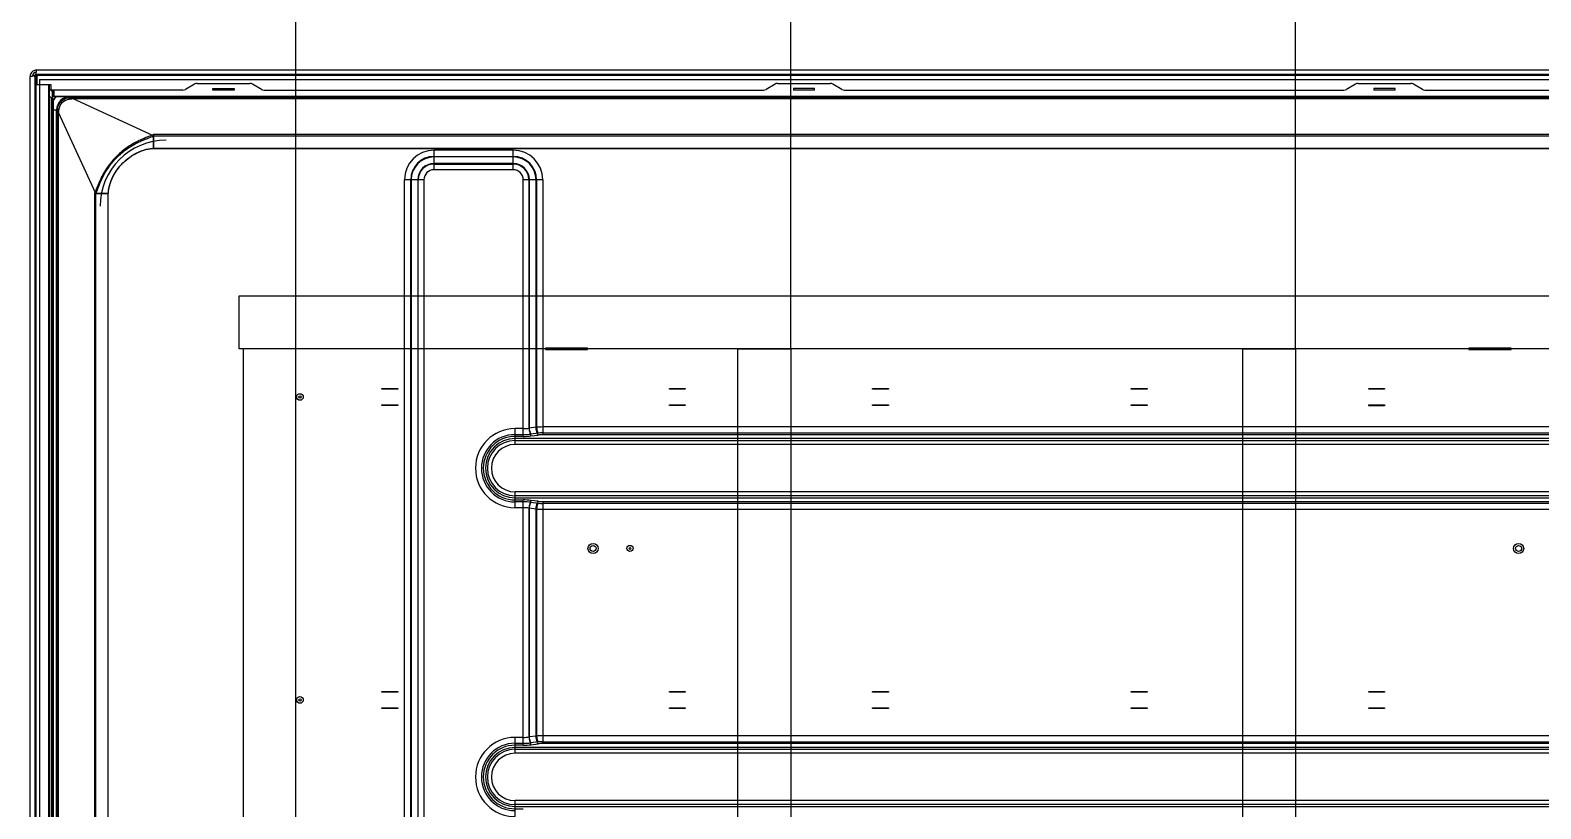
# Model space of a CAD drawing. Header units: inches. Extents: x 67335 to 69337, y -6743 to -3973.
# Drawn here: x 67597 to 68170, y -4930 to -4635 of the extents above; entities that cross this region are included whole.
import ezdxf

# ---------------------------------------------------------------- set-up
doc = ezdxf.new("R2010")
doc.units = ezdxf.units.IN
doc.header["$LTSCALE"] = 2.574606
doc.header["$MEASUREMENT"] = 0
doc.layers.get('0').update_dxf_attribs({"linetype": 'CONTINUOUS'})
doc.layers.add('02___PRT_ALL_AXES', color=7, linetype='CONTINUOUS')

msp = doc.modelspace()

# ---------------------------------------------------------------- linework, layer by layer
at = {"color": 7}
for p, q in [((67697.99, -4755.99), (67697.99, -4328.85)), ((67885.54, -4755.99), (67885.54, -4361.87)), ((68076.83, -4755.99), (68076.83, -4395.81))]:
    msp.add_line(p, q, dxfattribs=at)
at = {"color": 7, "linetype": 'Continuous'}
for p, q in [((67599.4, -4653.14), (67599.4, -5474.66)), ((67599.8, -4653.14), (67599.4, -4653.14)), ((67599.6, -4656.04), (67599.6, -4653.14)), ((67599.8, -4653.14), (67599.8, -4656.04)), ((67600.4, -4652.14), (67600.4, -4652.54)), ((67600.4, -4652.34), (69040.68, -4652.34)), ((69040.68, -4652.54), (67600.4, -4652.54)), ((67600.8, -4654.04), (67600.8, -5474.66)), ((67600.8, -4654.04), (69040.28, -4654.04)), ((67605.2, -4656.04), (67598.99, -4656.04)), ((67599.2, -5474.66), (67599.2, -4656.04)), ((67604.3, -5474.66), (67604.3, -4656.04)), ((67604.5, -4656.04), (67604.5, -5474.66)), ((67655.17, -4658.04), (67604.5, -4658.04)), ((67605.51, -4658.62), (67605.18, -4658.05)), ((67605.2, -4658.04), (67605.2, -4656.04)), ((67605.6, -4658.04), (67605.6, -4660.34)), ((67605.73, -4658.04), (67605.73, -4660.34)), ((67606.42, -4660.34), (67606.42, -4658.04)), ((67659.57, -4655.81), (67656.17, -4657.77)), ((67660.57, -4655.54), (67680.5, -4655.54)), ((67666.54, -4658.14), (67666.54, -4657.44)), ((67666.54, -4657.44), (67674.54, -4657.44)), ((67674.54, -4658.14), (67666.54, -4658.14)), ((67674.54, -4657.44), (67674.54, -4658.14)), ((67684.9, -4657.77), (67681.5, -4655.81)), ((67685.9, -4658.04), (67875.17, -4658.04)), ((67879.57, -4655.81), (67876.17, -4657.77)), ((67880.57, -4655.54), (67900.5, -4655.54)), ((67886.54, -4657.44), (67886.54, -4658.14)), ((67894.54, -4657.44), (67886.54, -4657.44)), ((67894.54, -4658.14), (67886.54, -4658.14)), ((67894.54, -4658.14), (67894.54, -4657.44)), ((67904.9, -4657.77), (67901.5, -4655.81)), ((67905.9, -4658.04), (68095.17, -4658.04)), ((68099.57, -4655.81), (68096.17, -4657.77)), ((68100.57, -4655.54), (68120.5, -4655.54)), ((68106.54, -4657.44), (68106.54, -4658.14)), ((68114.54, -4657.44), (68106.54, -4657.44)), ((68114.54, -4658.14), (68106.54, -4658.14)), ((68114.54, -4658.14), (68114.54, -4657.44)), ((68124.9, -4657.77), (68121.5, -4655.81)), ((68125.9, -4658.04), (68305.17, -4658.04)), ((67606, -4661.31), (67604.5, -4660.44)), ((67605.37, -5474.66), (67605.37, -4660.95)), ((67605.58, -4661.07), (67605.58, -5474.66)), ((67605.6, -4660.34), (69035.48, -4660.34)), ((67605.91, -5474.66), (67605.91, -4661.26)), ((67606, -4665.54), (67607.7, -4665.54)), ((67606.46, -4660.54), (67606.46, -4660.34)), ((67607.3, -5462.65), (67607.3, -4665.54)), ((67612.3, -4660.55), (67612.3, -4660.94)), ((67613.27, -4661.3), (67613.27, -4660.97)), ((67613.27, -4660.97), (69027.8, -4660.97)), ((67644.01, -4675.41), (67613.27, -4661.3)), ((67613.27, -4661.3), (69027.8, -4661.3)), ((67607.72, -5452.2), (67607.72, -4666.51)), ((67608.06, -4666.51), (67607.72, -4666.51)), ((67608.06, -5452.2), (67608.06, -4666.51)), ((67622.17, -4697.25), (67608.06, -4666.51)), ((67644.01, -4680.15), (67644.01, -4675.41)), ((67644.01, -4675.41), (68997.06, -4675.41)), ((67644.01, -4680.15), (68997.06, -4680.15)), ((67780.34, -4680.86), (67750.34, -4680.86)), ((67780.34, -4683.38), (67750.34, -4683.38)), ((67750.34, -4686.08), (67780.34, -4686.08)), ((67622.17, -5446.03), (67622.17, -4697.25)), ((67626.9, -4697.25), (67622.17, -4697.25)), ((67626.9, -5446.14), (67626.9, -4697.25))]:
    msp.add_line(p, q, dxfattribs=at)
at = {"color": 5, "linetype": 'Continuous'}
for p, q in [((67605.8, -4660.54), (69035.28, -4660.54)), ((67606, -4661.31), (67606, -5474.66))]:
    msp.add_line(p, q, dxfattribs=at)
at = {"linetype": 'Continuous'}
for p, q in [((67644.01, -4674.84), (67644.01, -4680.15)), ((68997.06, -4674.84), (67644.01, -4674.84)), ((67644.01, -4675.41), (68997.06, -4675.41)), ((68997.06, -4680.15), (67644.01, -4680.15)), ((67750.34, -4688.22), (67750.34, -4680.86)), ((67780.34, -4680.86), (67750.34, -4680.86)), ((67780.34, -4688.22), (67780.34, -4680.86)), ((67750.34, -4683.19), (67780.34, -4683.19)), ((67780.34, -4683.38), (67750.34, -4683.38)), ((67780.34, -4685.89), (67750.34, -4685.89)), ((67750.34, -4686.08), (67780.34, -4686.08)), ((67780.34, -4688.22), (67750.34, -4688.22)), ((67739.15, -5212.06), (67739.15, -4692.04)), ((67746.52, -4692.04), (67739.15, -4692.04)), ((67741.49, -5064.69), (67741.49, -4692.04)), ((67741.67, -4692.04), (67741.67, -5065.35)), ((67744.19, -4692.04), (67744.19, -5061.74)), ((67744.37, -5062.1), (67744.37, -4692.04)), ((67746.52, -4692.04), (67746.52, -5060.95)), ((67784.15, -4789.25), (67784.15, -4692.04)), ((67791.52, -4692.04), (67784.15, -4692.04)), ((67786.3, -4692.04), (67786.3, -4786.14)), ((67786.49, -4786.14), (67786.49, -4692.04)), ((67789, -4785.81), (67789, -4692.04)), ((67789.19, -4692.04), (67789.19, -4785.81)), ((67791.52, -4692.04), (67791.52, -4788.64)), ((67621.6, -4697.25), (67621.6, -5446.03)), ((67621.6, -4697.25), (67626.9, -4697.25)), ((67622.17, -5446.03), (67622.17, -4697.25)), ((67626.9, -5446.83), (67626.9, -4697.25)), ((67730.56, -4771.33), (67730.56, -4771.13)), ((67730.56, -4771.13), (67736.56, -4771.13)), ((67736.56, -4771.33), (67730.56, -4771.33)), ((67736.56, -4771.13), (67736.56, -4771.33)), ((67839.56, -4771.33), (67839.56, -4771.13)), ((67839.56, -4771.13), (67845.56, -4771.13)), ((67845.56, -4771.33), (67839.56, -4771.33)), ((67845.56, -4771.13), (67845.56, -4771.33)), ((67916.56, -4771.33), (67916.56, -4771.13)), ((67916.56, -4771.13), (67922.56, -4771.13)), ((67922.56, -4771.33), (67916.56, -4771.33)), ((67922.56, -4771.13), (67922.56, -4771.33)), ((68014.56, -4771.33), (68014.56, -4771.13)), ((68014.56, -4771.13), (68020.56, -4771.13)), ((68020.56, -4771.33), (68014.56, -4771.33)), ((68020.56, -4771.13), (68020.56, -4771.33)), ((68104.56, -4771.43), (68104.56, -4771.13)), ((68104.56, -4771.13), (68110.56, -4771.13)), ((68110.56, -4771.43), (68104.56, -4771.43)), ((68110.56, -4771.13), (68110.56, -4771.43)), ((67730.56, -4777.53), (67730.56, -4777.33)), ((67730.56, -4777.33), (67736.56, -4777.33)), ((67736.56, -4777.53), (67730.56, -4777.53)), ((67736.56, -4777.33), (67736.56, -4777.53)), ((67839.56, -4777.53), (67839.56, -4777.33)), ((67839.56, -4777.33), (67845.56, -4777.33)), ((67845.56, -4777.53), (67839.56, -4777.53)), ((67845.56, -4777.33), (67845.56, -4777.53)), ((67916.56, -4777.53), (67916.56, -4777.33)), ((67916.56, -4777.33), (67922.56, -4777.33)), ((67922.56, -4777.53), (67916.56, -4777.53)), ((67922.56, -4777.33), (67922.56, -4777.53)), ((68014.56, -4777.53), (68014.56, -4777.33)), ((68014.56, -4777.33), (68020.56, -4777.33)), ((68020.56, -4777.53), (68014.56, -4777.53)), ((68020.56, -4777.33), (68020.56, -4777.53)), ((68104.56, -4777.63), (68104.56, -4777.33)), ((68104.56, -4777.33), (68110.56, -4777.33)), ((68110.56, -4777.63), (68104.56, -4777.63)), ((68110.56, -4777.33), (68110.56, -4777.63)), ((67789.19, -4785.81), (67786.3, -4786.14)), ((68849.55, -4785.7), (67791.52, -4785.7)), ((67781.04, -4792.33), (67781.04, -4786.31)), ((67784.15, -4786.31), (67781.04, -4786.31)), ((67781.04, -4788.54), (67784.15, -4788.54)), ((67784.15, -4789.25), (67781.04, -4789.25)), ((68860.04, -4790.1), (67781.04, -4790.1)), ((67781.04, -4790.82), (68860.04, -4790.82)), ((67789.77, -4788.03), (67787.07, -4788.36)), ((67787.07, -4789.08), (67789.77, -4788.75)), ((67791.52, -4787.93), (68849.55, -4787.93)), ((68849.55, -4788.64), (67791.52, -4788.64)), ((68860.04, -4792.33), (67781.04, -4792.33)), ((67781.04, -4816.29), (67781.04, -4810.27)), ((68860.04, -4810.27), (67781.04, -4810.27)), ((68860.04, -4811.78), (67781.04, -4811.78)), ((67781.04, -4812.5), (68860.04, -4812.5)), ((67781.04, -4813.35), (67784.15, -4813.35)), ((67784.15, -4814.06), (67781.04, -4814.06)), ((67784.15, -4906.25), (67784.15, -4813.35)), ((67789.77, -4813.85), (67787.07, -4813.52)), ((67787.07, -4814.24), (67789.77, -4814.57)), ((67791.52, -4813.96), (67791.52, -4905.64)), ((67791.52, -4813.96), (68849.55, -4813.96)), ((68849.55, -4814.67), (67791.52, -4814.67)), ((67784.15, -4816.29), (67781.04, -4816.29)), ((67786.3, -4816.46), (67786.3, -4903.14)), ((67789.19, -4816.79), (67786.3, -4816.46)), ((67786.49, -4903.14), (67786.49, -4816.46)), ((67789, -4902.81), (67789, -4816.79)), ((67789.19, -4816.79), (67789.19, -4902.81)), ((68849.55, -4816.9), (67791.52, -4816.9)), ((67730.56, -4886.11), (67730.56, -4885.91)), ((67730.56, -4885.91), (67736.56, -4885.91)), ((67736.56, -4886.11), (67730.56, -4886.11)), ((67736.56, -4885.91), (67736.56, -4886.11)), ((67839.56, -4886.11), (67839.56, -4885.91)), ((67839.56, -4885.91), (67845.56, -4885.91)), ((67845.56, -4886.11), (67839.56, -4886.11)), ((67845.56, -4885.91), (67845.56, -4886.11)), ((67916.56, -4886.11), (67916.56, -4885.91)), ((67916.56, -4885.91), (67922.56, -4885.91)), ((67922.56, -4886.11), (67916.56, -4886.11)), ((67922.56, -4885.91), (67922.56, -4886.11)), ((68014.56, -4886.11), (68014.56, -4885.91)), ((68014.56, -4885.91), (68020.56, -4885.91)), ((68020.56, -4886.11), (68014.56, -4886.11)), ((68020.56, -4885.91), (68020.56, -4886.11)), ((68104.56, -4886.21), (68104.56, -4885.91)), ((68104.56, -4885.91), (68110.56, -4885.91)), ((68110.56, -4886.21), (68104.56, -4886.21)), ((68110.56, -4885.91), (68110.56, -4886.21)), ((67730.56, -4892.31), (67730.56, -4892.11)), ((67730.56, -4892.11), (67736.56, -4892.11)), ((67736.56, -4892.31), (67730.56, -4892.31)), ((67736.56, -4892.11), (67736.56, -4892.31)), ((67839.56, -4892.31), (67839.56, -4892.11)), ((67839.56, -4892.11), (67845.56, -4892.11)), ((67845.56, -4892.31), (67839.56, -4892.31)), ((67845.56, -4892.11), (67845.56, -4892.31)), ((67916.56, -4892.31), (67916.56, -4892.11)), ((67916.56, -4892.11), (67922.56, -4892.11)), ((67922.56, -4892.31), (67916.56, -4892.31)), ((67922.56, -4892.11), (67922.56, -4892.31)), ((68014.56, -4892.31), (68014.56, -4892.11)), ((68014.56, -4892.11), (68020.56, -4892.11)), ((68020.56, -4892.31), (68014.56, -4892.31)), ((68020.56, -4892.11), (68020.56, -4892.31)), ((68104.56, -4892.41), (68104.56, -4892.11)), ((68104.56, -4892.11), (68110.56, -4892.11)), ((68110.56, -4892.41), (68104.56, -4892.41)), ((68110.56, -4892.11), (68110.56, -4892.41)), ((67781.04, -4909.33), (67781.04, -4903.31)), ((67784.15, -4903.31), (67781.04, -4903.31)), ((67781.04, -4905.54), (67784.15, -4905.54)), ((67784.15, -4906.25), (67781.04, -4906.25)), ((67789.19, -4902.81), (67786.3, -4903.14)), ((67789.77, -4905.03), (67787.07, -4905.36)), ((67787.07, -4906.08), (67789.77, -4905.75)), ((68849.55, -4902.7), (67791.52, -4902.7)), ((67791.52, -4904.93), (68849.55, -4904.93)), ((68849.55, -4905.64), (67791.52, -4905.64)), ((68860.04, -4907.1), (67781.04, -4907.1)), ((67781.04, -4907.82), (68860.04, -4907.82)), ((68860.04, -4909.33), (67781.04, -4909.33)), ((67781.04, -4933.29), (67781.04, -4927.27)), ((68860.04, -4927.27), (67781.04, -4927.27)), ((68860.04, -4928.78), (67781.04, -4928.78)), ((67781.04, -4929.5), (68860.04, -4929.5)), ((67781.04, -4930.35), (67784.15, -4930.35))]:
    msp.add_line(p, q, dxfattribs=at)
at = {"color": 1}
for p, q in [((67676.54, -4756.05), (67676.54, -4736.05)), ((67676.54, -4736.05), (68960.54, -4736.05)), ((68960.54, -4756.05), (67676.54, -4756.05)), ((67697.99, -4756.05), (67677.99, -4756.05)), ((67677.99, -4756.05), (67677.99, -5388.03)), ((67697.99, -5388.03), (67697.99, -4756.05)), ((67865.54, -4756.05), (67885.54, -4756.05)), ((67865.54, -5359.57), (67865.54, -4756.05)), ((67885.54, -4756.05), (67885.54, -5359.57)), ((68056.83, -4756.05), (68076.83, -4756.05)), ((68056.83, -5359.57), (68056.83, -4756.05)), ((68076.83, -4756.05), (68076.83, -5359.57))]:
    msp.add_line(p, q, dxfattribs=at)
at = {"color": 6, "linetype": 'Continuous'}
for p, q in [((67792.54, -4755.8), (67792.54, -4756.3)), ((67808.54, -4755.8), (67792.54, -4755.8)), ((67792.54, -4756.3), (67808.54, -4756.3)), ((67808.54, -4756.3), (67808.54, -4755.8)), ((68142.54, -4755.8), (68142.54, -4756.3)), ((68158.54, -4755.8), (68142.54, -4755.8)), ((68142.54, -4756.3), (68158.54, -4756.3)), ((68158.54, -4756.3), (68158.54, -4755.8))]:
    msp.add_line(p, q, dxfattribs=at)
at = {"linetype": 'Continuous'}
for centre, radius in [((67699.54, -4774.33), 1.25), ((67699.54, -4774.33), 0.45), ((67810.61, -4831.72), 1.93), ((67810.61, -4831.72), 1.13), ((67824.61, -4831.72), 1.15), ((67824.61, -4831.72), 0.35), ((68161.39, -4831.72), 1.93), ((68161.39, -4831.72), 1.13), ((67699.54, -4889.12), 1.25), ((67699.54, -4889.12), 0.45)]:
    msp.add_circle(centre, radius, dxfattribs=at)
at = {"color": 7, "linetype": 'Continuous'}
for centre, radius, start, end in [((67600.4, -4653.14), 1, 90, 180), ((67600.4, -4653.14), 0.8, 90, 180), ((67600.4, -4653.14), 0.6, 90, 180), ((67655.17, -4656.04), 2, 270, 300), ((67660.57, -4657.54), 2, 90, 120), ((67680.5, -4657.54), 2, 60, 90), ((67685.9, -4656.04), 2, 240, 270), ((67875.17, -4656.04), 2, 270, 300), ((67880.57, -4657.54), 2, 90, 120), ((67900.5, -4657.54), 2, 60, 90), ((67905.9, -4656.04), 2, 240, 270), ((68095.17, -4656.04), 2, 270, 300), ((68100.57, -4657.54), 2, 90, 120), ((68120.5, -4657.54), 2, 60, 90), ((68125.9, -4656.04), 2, 240, 270), ((67605.8, -4660.34), 0.2, 180, 270), ((67612.3, -4665.54), 7.26, 136.4127, 150.3162), ((67612.3, -4665.54), 4.99, 90, 180)]:
    msp.add_arc(centre, radius, start, end, dxfattribs=at)
at = {"linetype": 'Continuous'}
for centre, radius, start, end in [((67750.34, -4692.04), 11.18, 90, 180), ((67780.34, -4692.04), 11.18, 0, 90), ((67750.34, -4692.04), 8.85, 90, 180), ((67750.34, -4692.04), 8.66, 90, 180), ((67750.34, -4692.04), 6.15, 90, 180), ((67750.34, -4692.04), 5.96, 90, 180), ((67750.34, -4692.04), 3.82, 90, 180), ((67780.34, -4692.04), 8.85, 0, 90), ((67780.34, -4692.04), 8.66, 0, 90), ((67780.34, -4692.04), 6.15, 0, 90), ((67780.34, -4692.04), 5.96, 0, 90), ((67780.34, -4692.04), 3.82, 0.0007, 90), ((67791.5, -4815.42), 29.72, 89.9633, 94.8287), ((67791.5, -4811.19), 25.49, 89.9607, 95.2143), ((67781.04, -4801.3), 14.99, 90, 270), ((67781.04, -4801.3), 12.76, 90, 270), ((67781.04, -4801.3), 12.05, 90, 270), ((67781.04, -4801.3), 11.2, 90, 270), ((67781.04, -4801.3), 10.48, 90, 270), ((67784.15, -4770.75), 15.56, 269.9971, 278.6221), ((67784.16, -4773.22), 13.09, 269.9645, 279.401), ((67784.16, -4764.34), 24.2, 269.9861, 276.9107), ((67784.16, -4765.03), 24.22, 269.9894, 276.9069), ((67791.51, -4802.3), 14.37, 89.9513, 96.9451), ((67791.51, -4803.15), 14.51, 89.9831, 96.9132), ((67781.04, -4801.3), 8.97, 90, 270), ((67784.17, -4837.3), 23.96, 83.0552, 90.0485), ((67784.17, -4838.04), 23.98, 83.0579, 90.0454), ((67791.51, -4799.56), 14.4, 263.0611, 270.0425), ((67791.52, -4800.14), 14.53, 263.0928, 270.0108), ((67784.16, -4831.72), 15.43, 81.3423, 90.0385), ((67784.16, -4829.38), 13.09, 80.599, 90.0355), ((67791.51, -4786.87), 30.02, 265.1963, 270.0116), ((67791.51, -4791.14), 25.76, 264.8133, 270.0117), ((67781.04, -4918.3), 14.99, 90, 270), ((67781.04, -4918.3), 12.76, 90, 270), ((67781.04, -4918.3), 12.05, 90, 270), ((67784.15, -4887.75), 15.56, 269.9971, 278.6221), ((67784.16, -4890.22), 13.09, 269.9645, 279.401), ((67784.16, -4881.34), 24.2, 269.9861, 276.9107), ((67784.16, -4882.03), 24.22, 269.9894, 276.9069), ((67791.5, -4932.42), 29.72, 89.9633, 94.8288), ((67791.5, -4928.19), 25.49, 89.9607, 95.2143), ((67791.51, -4919.3), 14.37, 89.9513, 96.9451), ((67791.51, -4920.15), 14.51, 89.9831, 96.9132), ((67781.04, -4918.3), 11.2, 90, 270), ((67781.04, -4918.3), 10.48, 90, 270), ((67781.04, -4918.3), 8.97, 90, 270)]:
    msp.add_arc(centre, radius, start, end, dxfattribs=at)
msp.add_ellipse((67648.8, -4702.04), major_axis=(0, 25), ratio=1, start_param=0.000001, end_param=1.570795, dxfattribs=at)
at = {"color": 7, "linetype": 'Continuous'}
for points in [[(67599, -4653.14), (67599, -4652.96), (67599.03, -4652.78), (67599.1, -4652.61)], [(67599.1, -4652.61), (67599.18, -4652.42), (67599.31, -4652.24), (67599.47, -4652.1)]]:
    msp.add_open_spline(points, degree=3, dxfattribs=at)
for points, knots in [([(67605.73, -4660.34), (67605.73, -4660.36), (67605.74, -4660.41), (67605.72, -4660.51), (67605.78, -4660.5), (67605.78, -4660.49)], [0, 0, 0, 0, 0.357085, 0.821206, 1, 1, 1, 1]), ([(67607.7, -4665.54), (67607.69, -4664.94), (67607.91, -4663.72), (67608.93, -4662.18), (67610.48, -4661.15), (67611.7, -4660.93), (67612.3, -4660.94)], [0, 0, 0, 0, 0.249448, 0.5, 0.750552, 1, 1, 1, 1]), ([(67608.23, -4665.37), (67608.12, -4665.39), (67607.96, -4665.42), (67607.78, -4665.48), (67607.72, -4665.52), (67607.7, -4665.54)], [0, 0, 0, 0, 0.63571, 0.854237, 1, 1, 1, 1]), ([(67607.72, -4666.51), (67607.72, -4666.43), (67607.72, -4666.11), (67607.71, -4665.78), (67607.7, -4665.54)], [0, 0, 0, 0, 0.251839, 1, 1, 1, 1]), ([(67608.06, -4666.51), (67608.08, -4666.41), (67608.1, -4666.22), (67608.12, -4665.97), (67608.14, -4665.77), (67608.16, -4665.6), (67608.15, -4665.4), (67608.23, -4665.37)], [0, 0, 0, 0, 0.255731, 0.512732, 0.641052, 0.769216, 1, 1, 1, 1]), ([(67608.23, -4665.37), (67608.29, -4664.39), (67609.2, -4662.44), (67611.15, -4661.54), (67612.13, -4661.48)], [0, 0, 0, 0, 0.5, 1, 1, 1, 1]), ([(67612.13, -4661.48), (67612.14, -4661.36), (67612.17, -4661.2), (67612.24, -4661.02), (67612.28, -4660.96), (67612.3, -4660.94)], [0, 0, 0, 0, 0.635708, 0.854234, 1, 1, 1, 1]), ([(67612.13, -4661.48), (67612.16, -4661.39), (67612.35, -4661.4), (67612.53, -4661.38), (67612.73, -4661.37), (67612.97, -4661.34), (67613.17, -4661.32), (67613.27, -4661.3)], [0, 0, 0, 0, 0.230784, 0.358948, 0.487268, 0.744269, 1, 1, 1, 1]), ([(67612.3, -4660.94), (67612.54, -4660.95), (67612.86, -4660.96), (67613.19, -4660.97), (67613.27, -4660.97)], [0, 0, 0, 0, 0.748161, 1, 1, 1, 1]), ([(67622.17, -4697.25), (67622.32, -4696.98), (67622.58, -4696.38), (67622.92, -4695.46), (67623.27, -4694.52), (67623.76, -4693.27), (67624.43, -4691.72), (67625.35, -4689.92), (67626.39, -4688.18), (67627.94, -4685.96), (67630.15, -4683.4), (67632.72, -4681.18), (67634.94, -4679.64), (67636.68, -4678.6), (67638.48, -4677.67), (67640.02, -4677), (67641.28, -4676.51), (67642.21, -4676.16), (67643.13, -4675.82), (67643.73, -4675.57), (67644.01, -4675.41)], [0, 0, 0, 0, 0.029587, 0.0604, 0.091551, 0.122837, 0.185577, 0.248419, 0.31131, 0.374223, 0.499998, 0.625774, 0.688689, 0.75158, 0.814423, 0.877163, 0.90845, 0.939601, 0.970414, 1, 1, 1, 1]), ([(67626.9, -4697.25), (67626.9, -4696.98), (67626.94, -4696.43), (67627.09, -4695.35), (67627.4, -4694.02), (67627.93, -4692.46), (67628.81, -4690.46), (67630.23, -4688.11), (67632.36, -4685.61), (67634.87, -4683.48), (67637.22, -4682.06), (67639.22, -4681.17), (67640.77, -4680.65), (67642.11, -4680.34), (67643.19, -4680.19), (67643.74, -4680.15), (67644.01, -4680.15)], [0, 0, 0, 0, 0.031258, 0.062522, 0.125033, 0.187552, 0.250075, 0.375026, 0.499995, 0.624968, 0.749922, 0.812446, 0.874966, 0.937478, 0.968742, 1, 1, 1, 1])]:
    msp.add_open_spline(points, degree=3, knots=knots, dxfattribs=at)
at = {"linetype": 'Continuous'}
for points, knots in [([(67644.01, -4674.84), (67643.71, -4675), (67643.11, -4675.3), (67642.03, -4675.72), (67640.79, -4676.2), (67639.58, -4676.72), (67638.46, -4677.23), (67637.37, -4677.78), (67636.05, -4678.5), (67634.44, -4679.5), (67632.55, -4680.85), (67630.55, -4682.57), (67628.61, -4684.58), (67626.89, -4686.74), (67625.55, -4688.79), (67624.58, -4690.51), (67623.93, -4691.83), (67623.48, -4692.83), (67623.1, -4693.7), (67622.76, -4694.55), (67622.4, -4695.45), (67622.05, -4696.36), (67621.75, -4696.95), (67621.6, -4697.25)], [0, 0, 0, 0, 0.030529, 0.061008, 0.105706, 0.15133, 0.18137, 0.217391, 0.261981, 0.318699, 0.389748, 0.473154, 0.558392, 0.644326, 0.723203, 0.78146, 0.824285, 0.856755, 0.881237, 0.910453, 0.940601, 0.968721, 1, 1, 1, 1]), ([(67622.17, -4697.25), (67622.31, -4696.96), (67622.58, -4696.39), (67622.9, -4695.51), (67623.21, -4694.66), (67623.52, -4693.87), (67623.84, -4693.09), (67624.22, -4692.2), (67624.76, -4691.05), (67625.56, -4689.55), (67626.74, -4687.64), (67628.24, -4685.6), (67630.04, -4683.6), (67631.9, -4681.87), (67633.77, -4680.42), (67635.43, -4679.33), (67636.81, -4678.53), (67637.95, -4677.94), (67638.9, -4677.49), (67639.9, -4677.05), (67641, -4676.61), (67642.13, -4676.19), (67643.14, -4675.83), (67643.72, -4675.55), (67644.01, -4675.41)], [0, 0, 0, 0, 0.030555, 0.058549, 0.087183, 0.114816, 0.137105, 0.166264, 0.204475, 0.255595, 0.324843, 0.412813, 0.491249, 0.575014, 0.649621, 0.711038, 0.759529, 0.798297, 0.830398, 0.857473, 0.89999, 0.940212, 0.969981, 1, 1, 1, 1]), ([(67626.9, -4697.25), (67626.9, -4697.09), (67626.92, -4696.61), (67627.05, -4695.6), (67627.33, -4694.28), (67627.84, -4692.7), (67628.71, -4690.64), (67630.16, -4688.21), (67632.36, -4685.6), (67634.96, -4683.4), (67637.4, -4681.96), (67639.46, -4681.08), (67641.03, -4680.57), (67642.36, -4680.29), (67643.37, -4680.17), (67643.85, -4680.15), (67644.01, -4680.15)], [0, 0, 0, 0, 0.03125, 0.0625, 0.125, 0.1875, 0.25, 0.375, 0.5, 0.625, 0.75, 0.8125, 0.875, 0.9375, 0.96875, 1, 1, 1, 1]), ([(67789.77, -4788.75), (67789.64, -4788.52), (67789.41, -4787.95), (67789.16, -4786.96), (67789.05, -4786.21), (67789, -4785.81)], [0, 0, 0, 0, 0.255427, 0.600904, 1, 1, 1, 1]), ([(67789.19, -4785.81), (67789.22, -4786.11), (67789.31, -4786.67), (67789.5, -4787.42), (67789.67, -4787.86), (67789.77, -4788.03)], [0, 0, 0, 0, 0.390545, 0.737604, 1, 1, 1, 1]), ([(67786.3, -4786.14), (67786.37, -4786.72), (67786.51, -4787.55), (67786.81, -4788.52), (67786.98, -4788.92), (67787.07, -4789.08)], [0, 0, 0, 0, 0.576449, 0.818894, 1, 1, 1, 1]), ([(67787.07, -4788.36), (67787, -4788.24), (67786.87, -4787.94), (67786.64, -4787.2), (67786.54, -4786.58), (67786.49, -4786.14)], [0, 0, 0, 0, 0.181111, 0.423558, 1, 1, 1, 1]), ([(67787.07, -4813.52), (67786.98, -4813.68), (67786.81, -4814.08), (67786.51, -4815.05), (67786.37, -4815.88), (67786.3, -4816.46)], [0, 0, 0, 0, 0.181111, 0.423557, 1, 1, 1, 1]), ([(67786.49, -4816.46), (67786.54, -4816.02), (67786.64, -4815.4), (67786.87, -4814.66), (67787, -4814.36), (67787.07, -4814.24)], [0, 0, 0, 0, 0.576442, 0.818889, 1, 1, 1, 1]), ([(67789, -4816.79), (67789.04, -4816.4), (67789.16, -4815.65), (67789.41, -4814.67), (67789.63, -4814.08), (67789.77, -4813.85)], [0, 0, 0, 0, 0.390545, 0.737604, 1, 1, 1, 1]), ([(67789.77, -4814.57), (67789.67, -4814.73), (67789.5, -4815.17), (67789.31, -4815.92), (67789.22, -4816.49), (67789.19, -4816.79)], [0, 0, 0, 0, 0.255427, 0.600904, 1, 1, 1, 1]), ([(67786.3, -4903.14), (67786.37, -4903.72), (67786.51, -4904.55), (67786.81, -4905.52), (67786.98, -4905.92), (67787.07, -4906.08)], [0, 0, 0, 0, 0.576449, 0.818894, 1, 1, 1, 1]), ([(67787.07, -4905.36), (67787, -4905.24), (67786.87, -4904.94), (67786.64, -4904.2), (67786.54, -4903.58), (67786.49, -4903.14)], [0, 0, 0, 0, 0.181111, 0.423558, 1, 1, 1, 1]), ([(67789.77, -4905.75), (67789.64, -4905.52), (67789.41, -4904.95), (67789.16, -4903.96), (67789.05, -4903.21), (67789, -4902.81)], [0, 0, 0, 0, 0.255427, 0.600904, 1, 1, 1, 1]), ([(67789.19, -4902.81), (67789.22, -4903.11), (67789.31, -4903.67), (67789.5, -4904.42), (67789.67, -4904.86), (67789.77, -4905.03)], [0, 0, 0, 0, 0.390545, 0.737604, 1, 1, 1, 1])]:
    msp.add_open_spline(points, degree=3, knots=knots, dxfattribs=at)
at = {"layer": '02___PRT_ALL_AXES', "color": 7, "linetype": 'Continuous'}
for p, q in [((67597.34, -4652.41), (67597.3, -4652.77)), ((67597.3, -4652.77), (67597.3, -4652.88)), ((67598.15, -4652.88), (67597.3, -4652.88)), ((67597.44, -4652.07), (67597.34, -4652.41)), ((67597.59, -4651.73), (67597.44, -4652.07)), ((67597.78, -4651.43), (67597.59, -4651.73)), ((67598.02, -4651.15), (67597.78, -4651.43)), ((67598.3, -4650.92), (67598.02, -4651.15)), ((67599, -4652.64), (67598.16, -4652.64)), ((67598.61, -4650.72), (67598.3, -4650.92)), ((67598.94, -4650.58), (67598.61, -4650.72)), ((67599.29, -4650.48), (67598.94, -4650.58)), ((67599, -4652.64), (67599, -5477.46)), ((67599.65, -4650.44), (67599.29, -4650.48)), ((67599.5, -4652.14), (67599.5, -4651.3)), ((69041.58, -4652.14), (67599.5, -4652.14)), ((67599.74, -4650.44), (67599.65, -4650.44)), ((67599.74, -4651.29), (67599.74, -4650.44))]:
    msp.add_line(p, q, dxfattribs=at)
at = {"layer": '02___PRT_ALL_AXES', "color": 2, "linetype": 'Continuous'}
for p, q in [((67597.3, -5477.46), (67597.3, -4652.88)), ((67599.74, -4650.44), (69041.33, -4650.44))]:
    msp.add_line(p, q, dxfattribs=at)
at = {"layer": '02___PRT_ALL_AXES', "color": 7, "linetype": 'Continuous'}
for centre, radius, start, end in [((67601.23, -4652.89), 3.09, 175.4324, 179.9898), ((67599.74, -4654.39), 3.1, 90.0133, 94.5586)]:
    msp.add_arc(centre, radius, start, end, dxfattribs=at)
for points, knots in [([(67599.5, -4651.3), (67599.16, -4651.33), (67598.49, -4651.64), (67598.18, -4652.3), (67598.16, -4652.64)], [0, 0, 0, 0, 0.500002, 1, 1, 1, 1]), ([(67599.5, -4652.14), (67599.48, -4652.14), (67599.46, -4652.14), (67599.43, -4652.14), (67599.39, -4652.15), (67599.35, -4652.16), (67599.31, -4652.18), (67599.28, -4652.19), (67599.24, -4652.21), (67599.21, -4652.24), (67599.18, -4652.26), (67599.15, -4652.29), (67599.12, -4652.32), (67599.09, -4652.35), (67599.07, -4652.39), (67599.05, -4652.42), (67599.03, -4652.46), (67599.02, -4652.49), (67599.01, -4652.53), (67599, -4652.57), (67599, -4652.6), (67599, -4652.63), (67599, -4652.64)], [0, 0, 0, 0, 0.049996, 0.099996, 0.149997, 0.199997, 0.249997, 0.299998, 0.349998, 0.399999, 0.449999, 0.5, 0.55, 0.600001, 0.650001, 0.700002, 0.750002, 0.800003, 0.850003, 0.900004, 0.950004, 1, 1, 1, 1])]:
    msp.add_open_spline(points, degree=3, knots=knots, dxfattribs=at)

doc.saveas('drawing.dxf')
